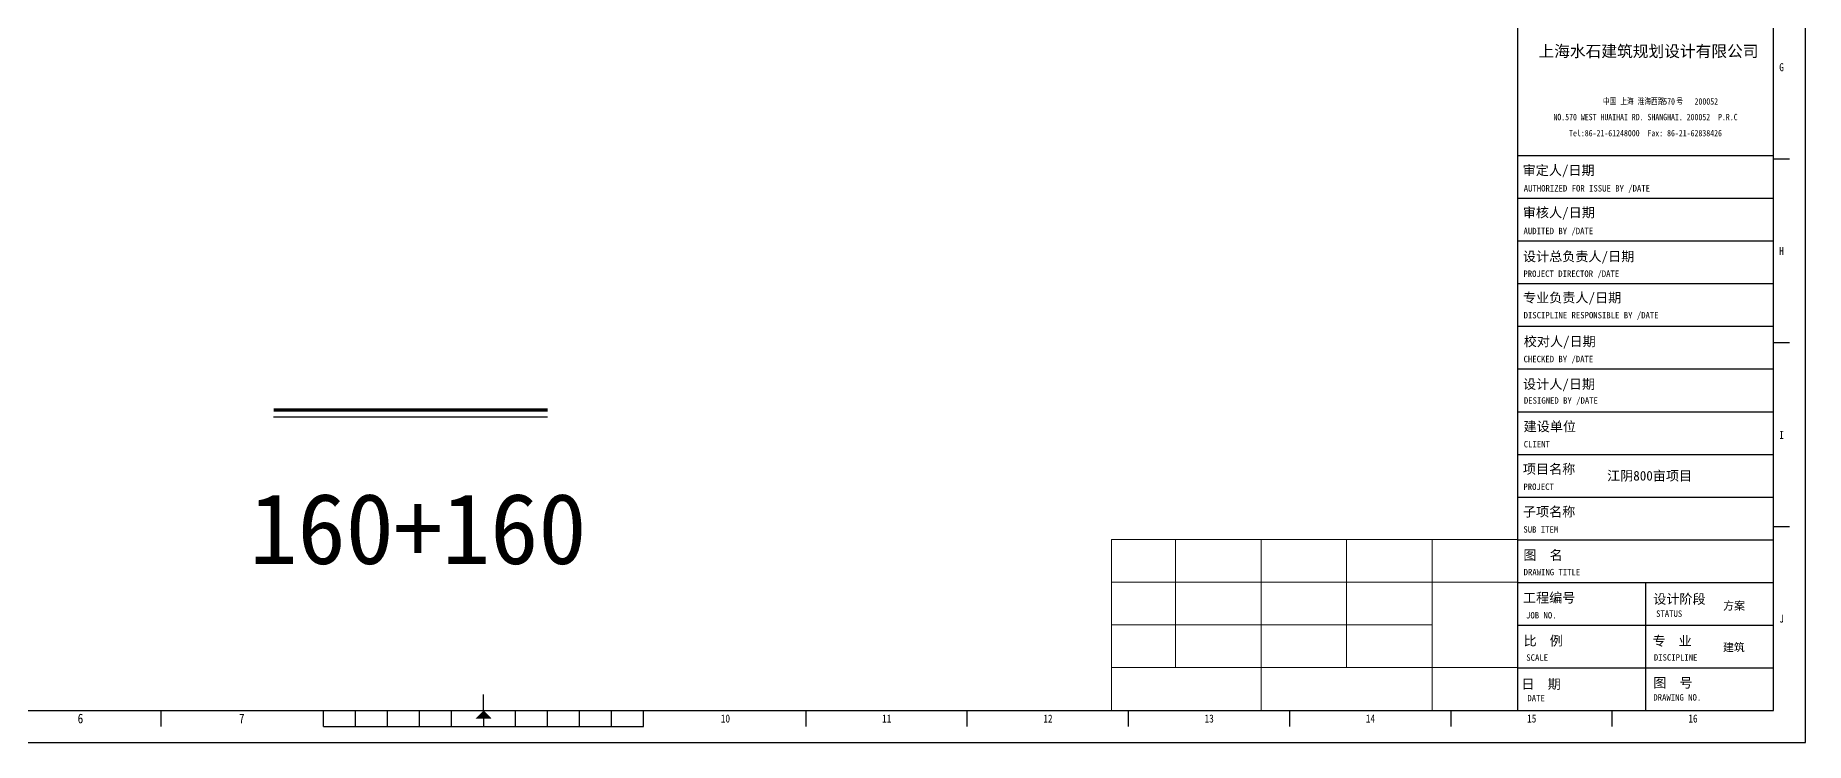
# Model space of a CAD drawing. Extents: x 217039 to 280039, y -2536 to 41961.
# Drawn here: x 238612 to 280039, y -2536 to 14006 of the extents above; entities that cross this region are included whole.
import ezdxf
from ezdxf.enums import TextEntityAlignment as Align

# ---------------------------------------------------------------- set-up
doc = ezdxf.new("R2010")
doc.units = 0
doc.header["$LTSCALE"] = 1000
doc.header["$MEASUREMENT"] = 0
for name, color, linetype in [('DIM_SYMB', 3, 'Continuous'), ('PUB_TEXT', 255, 'Continuous'), ('tk', 253, 'Continuous')]:
    doc.layers.add(name, color=color, linetype=linetype)
doc.layers.add('面积', color=190, linetype='Continuous', lineweight=5)
doc.styles.add('-黑体', font='SIMHEI.TTF', dxfattribs={"width": 0.8})
doc.styles.add('TKZ1', font='SIMHEI.TTF', dxfattribs={"width": 0.7})
doc.styles.add('图签栏', font='SimSun.ttf')

# ---------------------------------------------------------------- blocks, each defined once
blk = doc.blocks.new('fasdf')
for p, q in [((405844, 689096), (405844, 733593)), ((399102, 732843), (399102, 689845)), ((405095, 689845), (405095, 732843)), ((399102, 702829), (405095, 702829)), ((399102, 702829), (405095, 702829)), ((405469, 702744), (405095, 702744)), ((399102, 701830), (405095, 701830)), ((399102, 700832), (405095, 700832)), ((399102, 699833), (405095, 699833)), ((399102, 698834), (405095, 698834)), ((405469, 698444), (405095, 698444)), ((399102, 697835), (405095, 697835)), ((399102, 696836), (405095, 696836)), ((399102, 695838), (405095, 695838)), ((399102, 694839), (405095, 694839)), ((405469, 694145), (405095, 694145)), ((399102, 693840), (405095, 693840)), ((399102, 692841), (405095, 692841)), ((402098, 692841), (402098, 689845)), ((399102, 691842), (405095, 691842)), ((399102, 690843), (405095, 690843)), ((374906, 689845), (374906, 690219)), ((344716, 689845), (405095, 689845)), ((367358, 689470), (367358, 689845)), ((371160, 689470), (371160, 689845)), ((371909, 689470), (371909, 689845)), ((372658, 689470), (372658, 689845)), ((373407, 689470), (373407, 689845)), ((374156, 689470), (374156, 689845)), ((375655, 689470), (375655, 689845)), ((376404, 689470), (376404, 689845)), ((377153, 689470), (377153, 689845)), ((377902, 689470), (377902, 689845)), ((378651, 689470), (378651, 689845)), ((382453, 689470), (382453, 689845)), ((386226, 689470), (386226, 689845)), ((390000, 689470), (390000, 689845)), ((393774, 689470), (393774, 689845)), ((397547, 689470), (397547, 689845)), ((401321, 689470), (401321, 689845)), ((371160, 689470), (378651, 689470)), ((374906, 689657), (374906, 689470)), ((342844, 689096), (405844, 689096))]:
    blk.add_line(p, q)
blk.add_solid([(374718, 689657), (375093, 689657), (374906, 689845)])
at = {"style": 'TKZ1'}
blk.add_text('上海水石建筑规划设计有限公司', height=269.68, dxfattribs=at).set_placement((402167, 705274), align=Align.MIDDLE)
for s, height, width, p in [('G', 187, 0.85, (405282, 704894)), ('中国 上海 淮海西路   号    ', 149.82, 0.75, (402221, 704103)), ('570     200052 ', 149.82, 0.75, (403200, 704093)), ('NO.570 WEST HUAIHAI RD. SHANGHAI. 200052  P.R.C', 149.82, 0.75, (402098, 703728)), ('Tel:86-21-61248000  Fax: 86-21-62838426', 149.82, 0.75, (402098, 703354)), ('H', 187, 0.85, (405282, 700594)), ('I', 187, 0.85, (405282, 696294)), ('J', 187, 0.85, (405282, 691995)), ('6', 225, 0.85, (365471, 689657)), ('7', 225, 0.85, (369245, 689657)), ('10', 187.3, 0.85, (380566, 689657)), ('11', 187.3, 0.85, (384340, 689657)), ('12', 187.3, 0.85, (388113, 689657)), ('13', 187.3, 0.85, (391887, 689657)), ('14', 187.3, 0.85, (395661, 689657)), ('15', 187.3, 0.85, (399434, 689657)), ('16', 187.3, 0.85, (403208, 689657))]:
    blk.add_text(s, height=height, dxfattribs=dict(at, width=width)).set_placement(p, align=Align.MIDDLE)
for s, height, style, p in [('审定人/日期', 224.7, '图签栏', (399222, 702371)), ('AUTHORIZED FOR ISSUE BY /DATE', 149.82, '图签栏', (399248, 701986)), ('审核人/日期', 224.7, '图签栏', (399226, 701383)), ('AUDITED BY /DATE', 149.82, '图签栏', (399243, 700988)), ('设计总负责人/日期', 224.7, '图签栏', (399230, 700355)), ('PROJECT DIRECTOR /DATE', 149.82, '图签栏', (399240, 699989)), ('专业负责人/日期', 224.7, '图签栏', (399231, 699391)), ('DISCIPLINE RESPONSIBLE BY /DATE', 149.82, '图签栏', (399245, 699018)), ('校对人/日期', 224.7, '图签栏', (399248, 698368)), ('CHECKED BY /DATE', 149.82, '图签栏', (399244, 697993)), ('设计人/日期', 224.7, '图签栏', (399232, 697369)), ('DESIGNED BY /DATE', 149.82, '图签栏', (399252, 697023)), ('建设单位', 224.7, '图签栏', (399246, 696377)), ('CLIENT', 149.8, '图签栏', (399249, 696000)), ('项目名称', 224.7, '图签栏', (399228, 695383)), ('PROJECT', 149.8, '图签栏', (399240, 695006)), ('江阴800亩项目', 224.7, 'TKZ1', (401198, 695225)), ('子项名称', 224.7, '图签栏', (399228, 694384)), ('SUB ITEM', 149.8, '图签栏', (399240, 694007)), ('图  名', 224.7, '图签栏', (399241, 693370)), ('DRAWING TITLE', 149.82, '图签栏', (399245, 693009)), ('工程编号', 224.7, '图签栏', (399230, 692372)), ('设计阶段', 224.7, '图签栏', (402278, 692343)), ('方案', 187.3, 'TKZ1', (403915, 692202)), ('JOB NO.', 149.8, '图签栏', (399303, 691999)), ('STATUS', 149.8, '图签栏', (402345, 692037)), ('比  例', 224.7, '图签栏', (399244, 691366)), ('专  业', 224.7, '图签栏', (402261, 691362)), ('建筑', 187.3, 'TKZ1', (403910, 691231)), ('SCALE', 149.8, '图签栏', (399308, 691009)), ('DISCIPLINE', 149.8, '图签栏', (402293, 691013)), ('日  期', 224.7, '图签栏', (399196, 690352)), ('图  号', 224.7, '图签栏', (402280, 690382)), ('DATE', 149.8, '图签栏', (399333, 690062)), ('DRAWING NO.', 149.82, '图签栏', (402281, 690078))]:
    blk.add_text(s, height=height, dxfattribs=dict(style=style)).set_placement(p)

msp = doc.modelspace()

# ---------------------------------------------------------------- linework, layer by layer
at = {"layer": 'DIM_SYMB', "const_width": 80.5}
msp.add_lwpolyline([(244186, 5244), (250599, 5244)], dxfattribs=at)
at = {"layer": 'DIM_SYMB'}
msp.add_lwpolyline([(244186, 5083), (250599, 5083)], dxfattribs=at)
at = {"layer": '面积', "color": 2}
for p, q in [((263797, 2218), (273297, 2218)), ((263797, 2218), (263797, -1782)), ((265297, 2218), (265297, -782)), ((267297, 2218), (267297, -1782)), ((269297, 2218), (269297, -782)), ((271297, 2218), (271297, -1782)), ((273297, 2218), (273297, -1782)), ((263797, 1218), (273297, 1218)), ((263797, 218), (271297, 218)), ((263797, -782), (273297, -782)), ((263797, -1782), (271297, -1782))]:
    msp.add_line(p, q, dxfattribs=at)

# ---------------------------------------------------------------- block references
at = {"layer": 'tk'}
msp.add_blockref('fasdf', (-125805, -691632), dxfattribs=at)

# ---------------------------------------------------------------- texts
at = {"layer": 'PUB_TEXT', "color": 7, "style": '-黑体'}
msp.add_text('160+160', height=1657.2, dxfattribs=at).set_placement((247565, 2469), align=Align.MIDDLE_CENTER)

doc.saveas('drawing.dxf')
